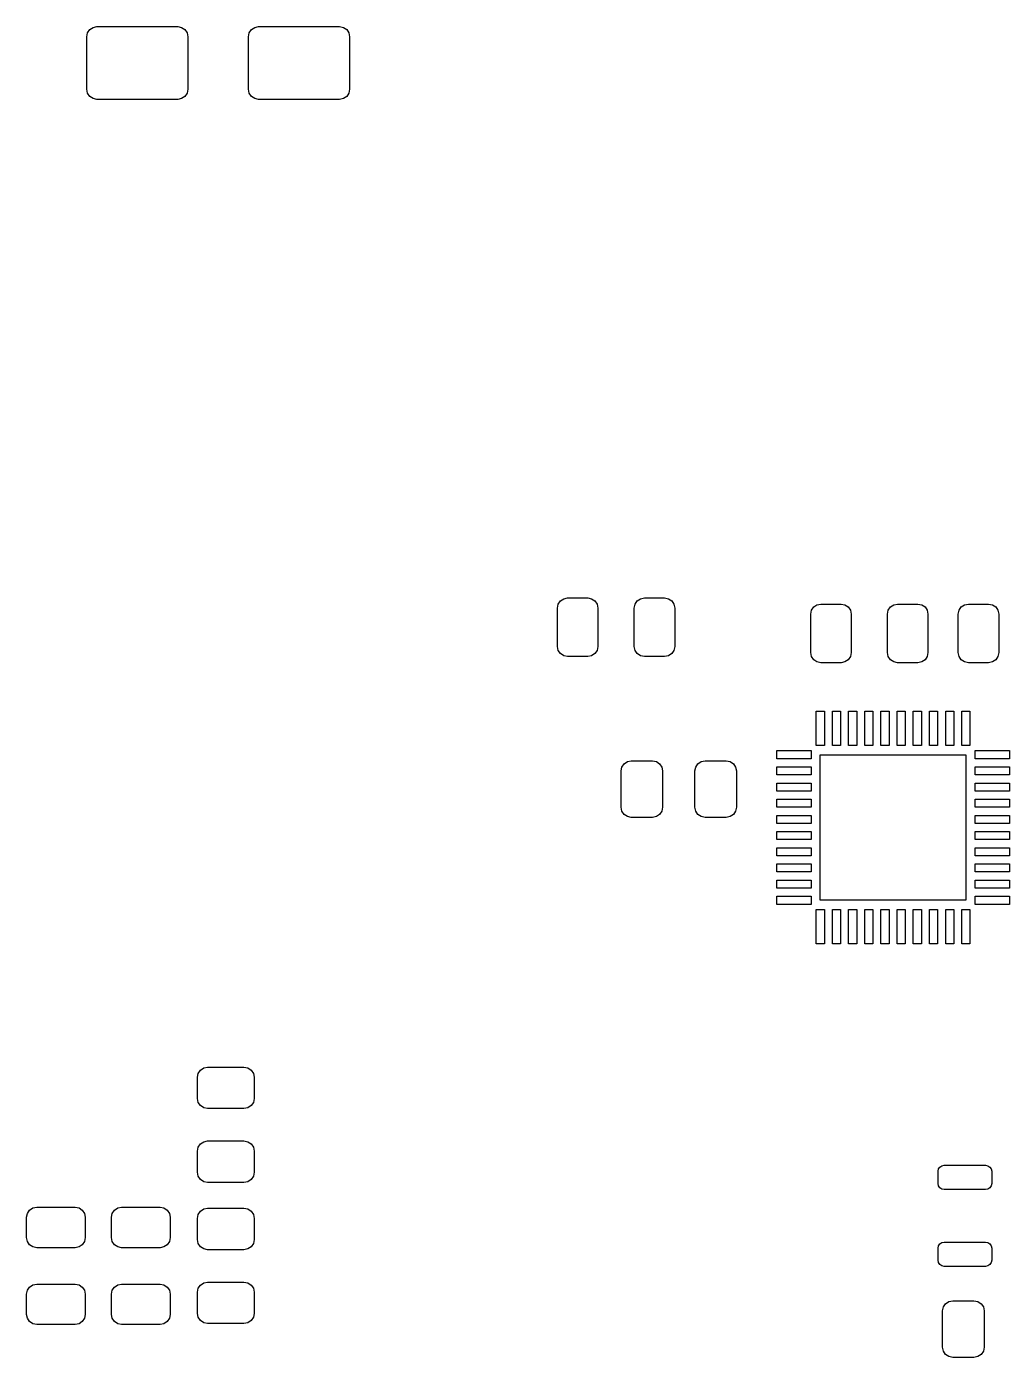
# Model space of a CAD drawing. Extents: x 0.64 to 2.56, y 0.29 to 2.14.
# Drawn here: x 0.645 to 1.601, y 0.738 to 2.033 of the extents above; entities that cross this region are included whole.
import ezdxf

# ---------------------------------------------------------------- set-up
doc = ezdxf.new("R2010")
doc.units = 0
doc.header["$MEASUREMENT"] = 0
doc.layers.add('BLACK', color=7, linetype='CONTINUOUS')

msp = doc.modelspace()

# ---------------------------------------------------------------- linework, layer by layer
at = {"layer": 'BLACK', "linetype": 'CONTINUOUS'}
for p, q in [((0.703248, 2.02362), (0.703997, 2.02739)), ((0.703248, 1.97244), (0.703248, 2.02362)), ((0.703997, 2.02739), (0.706131, 2.03058)), ((0.706131, 2.03058), (0.709324, 2.03272)), ((0.709324, 2.03272), (0.713091, 2.03346)), ((0.713091, 2.03346), (0.791831, 2.03346)), ((0.791831, 2.03346), (0.795597, 2.03272)), ((0.795597, 2.03272), (0.79879, 2.03058)), ((0.79879, 2.03058), (0.800924, 2.02739)), ((0.800924, 2.02739), (0.801673, 2.02362)), ((0.801673, 2.02362), (0.801673, 1.97244)), ((0.860728, 2.02362), (0.861478, 2.02739)), ((0.860728, 1.97244), (0.860728, 2.02362)), ((0.861478, 2.02739), (0.863611, 2.03058)), ((0.863611, 2.03058), (0.866804, 2.03272)), ((0.866804, 2.03272), (0.870571, 2.03346)), ((0.870571, 2.03346), (0.949311, 2.03346)), ((0.949311, 2.03346), (0.953078, 2.03272)), ((0.953078, 2.03272), (0.956271, 2.03058)), ((0.956271, 2.03058), (0.958404, 2.02739)), ((0.958404, 2.02739), (0.959154, 2.02362)), ((0.959154, 2.02362), (0.959154, 1.97244)), ((0.703997, 1.96867), (0.703248, 1.97244)), ((0.801673, 1.97244), (0.800924, 1.96867)), ((0.861478, 1.96867), (0.860728, 1.97244)), ((0.959154, 1.97244), (0.958404, 1.96867)), ((0.706131, 1.96548), (0.703997, 1.96867)), ((0.709324, 1.96335), (0.706131, 1.96548)), ((0.713091, 1.9626), (0.709324, 1.96335)), ((0.791831, 1.9626), (0.713091, 1.9626)), ((0.795597, 1.96335), (0.791831, 1.9626)), ((0.79879, 1.96548), (0.795597, 1.96335)), ((0.800924, 1.96867), (0.79879, 1.96548)), ((0.863611, 1.96548), (0.861478, 1.96867)), ((0.866804, 1.96335), (0.863611, 1.96548)), ((0.870571, 1.9626), (0.866804, 1.96335)), ((0.949311, 1.9626), (0.870571, 1.9626)), ((0.953078, 1.96335), (0.949311, 1.9626)), ((0.956271, 1.96548), (0.953078, 1.96335)), ((0.958404, 1.96867), (0.956271, 1.96548)), ((1.1643, 1.47448), (1.16749, 1.47661)), ((1.16749, 1.47661), (1.17126, 1.47736)), ((1.17126, 1.47736), (1.19094, 1.47736)), ((1.19094, 1.47736), (1.19471, 1.47661)), ((1.19471, 1.47661), (1.1979, 1.47448)), ((1.2391, 1.47448), (1.2423, 1.47661)), ((1.2423, 1.47661), (1.24606, 1.47736)), ((1.24606, 1.47736), (1.26575, 1.47736)), ((1.26575, 1.47736), (1.26951, 1.47661)), ((1.26951, 1.47661), (1.27271, 1.47448)), ((1.16142, 1.46752), (1.16217, 1.47129)), ((1.16142, 1.43012), (1.16142, 1.46752)), ((1.16217, 1.47129), (1.1643, 1.47448)), ((1.1979, 1.47448), (1.20004, 1.47129)), ((1.20004, 1.47129), (1.20079, 1.46752)), ((1.20079, 1.46752), (1.20079, 1.43012)), ((1.23622, 1.46752), (1.23697, 1.47129)), ((1.23622, 1.43012), (1.23622, 1.46752)), ((1.23697, 1.47129), (1.2391, 1.47448)), ((1.27271, 1.47448), (1.27484, 1.47129)), ((1.27484, 1.47129), (1.27559, 1.46752)), ((1.27559, 1.46752), (1.27559, 1.43012)), ((1.40797, 1.46161), (1.40872, 1.46538)), ((1.40872, 1.46538), (1.41086, 1.46857)), ((1.41086, 1.46857), (1.41405, 1.47071)), ((1.41405, 1.47071), (1.41781, 1.47146)), ((1.41781, 1.47146), (1.4375, 1.47146)), ((1.4375, 1.47146), (1.44127, 1.47071)), ((1.44127, 1.47071), (1.44446, 1.46857)), ((1.44446, 1.46857), (1.44659, 1.46538)), ((1.44659, 1.46538), (1.44734, 1.46161)), ((1.48278, 1.46161), (1.48352, 1.46538)), ((1.48352, 1.46538), (1.48566, 1.46857)), ((1.48566, 1.46857), (1.48885, 1.47071)), ((1.48885, 1.47071), (1.49262, 1.47146)), ((1.49262, 1.47146), (1.5123, 1.47146)), ((1.5123, 1.47146), (1.51607, 1.47071)), ((1.51607, 1.47071), (1.51926, 1.46857)), ((1.51926, 1.46857), (1.5214, 1.46538)), ((1.5214, 1.46538), (1.52215, 1.46161)), ((1.55167, 1.46161), (1.55242, 1.46538)), ((1.55242, 1.46538), (1.55456, 1.46857)), ((1.55456, 1.46857), (1.55775, 1.47071)), ((1.55775, 1.47071), (1.56152, 1.47146)), ((1.56152, 1.47146), (1.5812, 1.47146)), ((1.5812, 1.47146), (1.58497, 1.47071)), ((1.58497, 1.47071), (1.58816, 1.46857)), ((1.58816, 1.46857), (1.59029, 1.46538)), ((1.59029, 1.46538), (1.59104, 1.46161)), ((1.40797, 1.42421), (1.40797, 1.46161)), ((1.44734, 1.46161), (1.44734, 1.42421)), ((1.48278, 1.42421), (1.48278, 1.46161)), ((1.52215, 1.46161), (1.52215, 1.42421)), ((1.55167, 1.42421), (1.55167, 1.46161)), ((1.59104, 1.46161), (1.59104, 1.42421)), ((1.16217, 1.42635), (1.16142, 1.43012)), ((1.1643, 1.42316), (1.16217, 1.42635)), ((1.20004, 1.42635), (1.1979, 1.42316)), ((1.20079, 1.43012), (1.20004, 1.42635)), ((1.23697, 1.42635), (1.23622, 1.43012)), ((1.2391, 1.42316), (1.23697, 1.42635)), ((1.27484, 1.42635), (1.27271, 1.42316)), ((1.27559, 1.43012), (1.27484, 1.42635)), ((1.16749, 1.42102), (1.1643, 1.42316)), ((1.17126, 1.42028), (1.16749, 1.42102)), ((1.19094, 1.42028), (1.17126, 1.42028)), ((1.19471, 1.42102), (1.19094, 1.42028)), ((1.1979, 1.42316), (1.19471, 1.42102)), ((1.2423, 1.42102), (1.2391, 1.42316)), ((1.24606, 1.42028), (1.2423, 1.42102)), ((1.26575, 1.42028), (1.24606, 1.42028)), ((1.26951, 1.42102), (1.26575, 1.42028)), ((1.27271, 1.42316), (1.26951, 1.42102)), ((1.40872, 1.42045), (1.40797, 1.42421)), ((1.41086, 1.41725), (1.40872, 1.42045)), ((1.41405, 1.41512), (1.41086, 1.41725)), ((1.41781, 1.41437), (1.41405, 1.41512)), ((1.4375, 1.41437), (1.41781, 1.41437)), ((1.44127, 1.41512), (1.4375, 1.41437)), ((1.44446, 1.41725), (1.44127, 1.41512)), ((1.44659, 1.42045), (1.44446, 1.41725)), ((1.44734, 1.42421), (1.44659, 1.42045)), ((1.48352, 1.42045), (1.48278, 1.42421)), ((1.48566, 1.41725), (1.48352, 1.42045)), ((1.48885, 1.41512), (1.48566, 1.41725)), ((1.49262, 1.41437), (1.48885, 1.41512)), ((1.5123, 1.41437), (1.49262, 1.41437)), ((1.51607, 1.41512), (1.5123, 1.41437)), ((1.51926, 1.41725), (1.51607, 1.41512)), ((1.5214, 1.42045), (1.51926, 1.41725)), ((1.52215, 1.42421), (1.5214, 1.42045)), ((1.55242, 1.42045), (1.55167, 1.42421)), ((1.55456, 1.41725), (1.55242, 1.42045)), ((1.55775, 1.41512), (1.55456, 1.41725)), ((1.56152, 1.41437), (1.55775, 1.41512)), ((1.5812, 1.41437), (1.56152, 1.41437)), ((1.58497, 1.41512), (1.5812, 1.41437)), ((1.58816, 1.41725), (1.58497, 1.41512)), ((1.59029, 1.42045), (1.58816, 1.41725)), ((1.59104, 1.42421), (1.59029, 1.42045)), ((1.41339, 1.33366), (1.41339, 1.36713)), ((1.41339, 1.36713), (1.42126, 1.36713)), ((1.42126, 1.36713), (1.42126, 1.33366)), ((1.42913, 1.33366), (1.42913, 1.36713)), ((1.42913, 1.36713), (1.43701, 1.36713)), ((1.43701, 1.36713), (1.43701, 1.33366)), ((1.44488, 1.33366), (1.44488, 1.36713)), ((1.44488, 1.36713), (1.45276, 1.36713)), ((1.45276, 1.36713), (1.45276, 1.33366)), ((1.46063, 1.33366), (1.46063, 1.36713)), ((1.46063, 1.36713), (1.4685, 1.36713)), ((1.4685, 1.36713), (1.4685, 1.33366)), ((1.47638, 1.33366), (1.47638, 1.36713)), ((1.47638, 1.36713), (1.48425, 1.36713)), ((1.48425, 1.36713), (1.48425, 1.33366)), ((1.49213, 1.33366), (1.49213, 1.36713)), ((1.49213, 1.36713), (1.5, 1.36713)), ((1.5, 1.36713), (1.5, 1.33366)), ((1.50787, 1.33366), (1.50787, 1.36713)), ((1.50787, 1.36713), (1.51575, 1.36713)), ((1.51575, 1.36713), (1.51575, 1.33366)), ((1.52362, 1.33366), (1.52362, 1.36713)), ((1.52362, 1.36713), (1.5315, 1.36713)), ((1.5315, 1.36713), (1.5315, 1.33366)), ((1.53937, 1.33366), (1.53937, 1.36713)), ((1.53937, 1.36713), (1.54724, 1.36713)), ((1.54724, 1.36713), (1.54724, 1.33366)), ((1.55512, 1.33366), (1.55512, 1.36713)), ((1.55512, 1.36713), (1.56299, 1.36713)), ((1.56299, 1.36713), (1.56299, 1.33366)), ((1.375, 1.32087), (1.375, 1.32874)), ((1.375, 1.32874), (1.40846, 1.32874)), ((1.40846, 1.32874), (1.40846, 1.32087)), ((1.42126, 1.33366), (1.41339, 1.33366)), ((1.41732, 1.18307), (1.41732, 1.3248)), ((1.41732, 1.3248), (1.55906, 1.3248)), ((1.43701, 1.33366), (1.42913, 1.33366)), ((1.45276, 1.33366), (1.44488, 1.33366)), ((1.4685, 1.33366), (1.46063, 1.33366)), ((1.48425, 1.33366), (1.47638, 1.33366)), ((1.5, 1.33366), (1.49213, 1.33366)), ((1.51575, 1.33366), (1.50787, 1.33366)), ((1.5315, 1.33366), (1.52362, 1.33366)), ((1.54724, 1.33366), (1.53937, 1.33366)), ((1.56299, 1.33366), (1.55512, 1.33366)), ((1.55906, 1.3248), (1.55906, 1.18307)), ((1.56791, 1.32087), (1.56791, 1.32874)), ((1.56791, 1.32874), (1.60138, 1.32874)), ((1.60138, 1.32874), (1.60138, 1.32087)), ((1.22343, 1.30906), (1.22417, 1.31282)), ((1.22343, 1.27362), (1.22343, 1.30906)), ((1.22417, 1.31282), (1.22631, 1.31601)), ((1.22631, 1.31601), (1.2295, 1.31815)), ((1.2295, 1.31815), (1.23327, 1.3189)), ((1.23327, 1.3189), (1.25394, 1.3189)), ((1.25394, 1.3189), (1.2577, 1.31815)), ((1.2577, 1.31815), (1.2609, 1.31601)), ((1.2609, 1.31601), (1.26303, 1.31282)), ((1.26303, 1.31282), (1.26378, 1.30906)), ((1.26378, 1.30906), (1.26378, 1.27362)), ((1.29528, 1.30906), (1.29602, 1.31282)), ((1.29528, 1.27362), (1.29528, 1.30906)), ((1.29602, 1.31282), (1.29816, 1.31601)), ((1.29816, 1.31601), (1.30135, 1.31815)), ((1.30135, 1.31815), (1.30512, 1.3189)), ((1.30512, 1.3189), (1.32579, 1.3189)), ((1.32579, 1.3189), (1.32955, 1.31815)), ((1.32955, 1.31815), (1.33275, 1.31601)), ((1.33275, 1.31601), (1.33488, 1.31282)), ((1.33488, 1.31282), (1.33563, 1.30906)), ((1.33563, 1.30906), (1.33563, 1.27362)), ((1.40846, 1.32087), (1.375, 1.32087)), ((1.375, 1.30512), (1.375, 1.31299)), ((1.375, 1.31299), (1.40846, 1.31299)), ((1.40846, 1.31299), (1.40846, 1.30512)), ((1.60138, 1.32087), (1.56791, 1.32087)), ((1.56791, 1.30512), (1.56791, 1.31299)), ((1.56791, 1.31299), (1.60138, 1.31299)), ((1.60138, 1.31299), (1.60138, 1.30512)), ((1.40846, 1.30512), (1.375, 1.30512)), ((1.375, 1.28937), (1.375, 1.29724)), ((1.375, 1.29724), (1.40846, 1.29724)), ((1.40846, 1.29724), (1.40846, 1.28937)), ((1.60138, 1.30512), (1.56791, 1.30512)), ((1.56791, 1.28937), (1.56791, 1.29724)), ((1.56791, 1.29724), (1.60138, 1.29724)), ((1.60138, 1.29724), (1.60138, 1.28937)), ((1.40846, 1.28937), (1.375, 1.28937)), ((1.60138, 1.28937), (1.56791, 1.28937)), ((1.22417, 1.26986), (1.22343, 1.27362)), ((1.22631, 1.26666), (1.22417, 1.26986)), ((1.26303, 1.26986), (1.2609, 1.26666)), ((1.26378, 1.27362), (1.26303, 1.26986)), ((1.29602, 1.26986), (1.29528, 1.27362)), ((1.29816, 1.26666), (1.29602, 1.26986)), ((1.33488, 1.26986), (1.33275, 1.26666)), ((1.33563, 1.27362), (1.33488, 1.26986)), ((1.375, 1.27362), (1.375, 1.2815)), ((1.375, 1.2815), (1.40846, 1.2815)), ((1.40846, 1.27362), (1.375, 1.27362)), ((1.40846, 1.2815), (1.40846, 1.27362)), ((1.56791, 1.27362), (1.56791, 1.2815)), ((1.56791, 1.2815), (1.60138, 1.2815)), ((1.60138, 1.27362), (1.56791, 1.27362)), ((1.60138, 1.2815), (1.60138, 1.27362)), ((1.2295, 1.26453), (1.22631, 1.26666)), ((1.23327, 1.26378), (1.2295, 1.26453)), ((1.25394, 1.26378), (1.23327, 1.26378)), ((1.2577, 1.26453), (1.25394, 1.26378)), ((1.2609, 1.26666), (1.2577, 1.26453)), ((1.30135, 1.26453), (1.29816, 1.26666)), ((1.30512, 1.26378), (1.30135, 1.26453)), ((1.32579, 1.26378), (1.30512, 1.26378)), ((1.32955, 1.26453), (1.32579, 1.26378)), ((1.33275, 1.26666), (1.32955, 1.26453)), ((1.375, 1.25787), (1.375, 1.26575)), ((1.375, 1.26575), (1.40846, 1.26575)), ((1.40846, 1.25787), (1.375, 1.25787)), ((1.40846, 1.26575), (1.40846, 1.25787)), ((1.56791, 1.25787), (1.56791, 1.26575)), ((1.56791, 1.26575), (1.60138, 1.26575)), ((1.60138, 1.25787), (1.56791, 1.25787)), ((1.60138, 1.26575), (1.60138, 1.25787)), ((1.375, 1.24213), (1.375, 1.25)), ((1.375, 1.25), (1.40846, 1.25)), ((1.40846, 1.25), (1.40846, 1.24213)), ((1.56791, 1.24213), (1.56791, 1.25)), ((1.56791, 1.25), (1.60138, 1.25)), ((1.60138, 1.25), (1.60138, 1.24213)), ((1.40846, 1.24213), (1.375, 1.24213)), ((1.375, 1.22638), (1.375, 1.23425)), ((1.375, 1.23425), (1.40846, 1.23425)), ((1.40846, 1.23425), (1.40846, 1.22638)), ((1.60138, 1.24213), (1.56791, 1.24213)), ((1.56791, 1.22638), (1.56791, 1.23425)), ((1.56791, 1.23425), (1.60138, 1.23425)), ((1.60138, 1.23425), (1.60138, 1.22638)), ((1.40846, 1.22638), (1.375, 1.22638)), ((1.375, 1.21063), (1.375, 1.2185)), ((1.375, 1.2185), (1.40846, 1.2185)), ((1.40846, 1.2185), (1.40846, 1.21063)), ((1.60138, 1.22638), (1.56791, 1.22638)), ((1.56791, 1.21063), (1.56791, 1.2185)), ((1.56791, 1.2185), (1.60138, 1.2185)), ((1.60138, 1.2185), (1.60138, 1.21063)), ((1.40846, 1.21063), (1.375, 1.21063)), ((1.60138, 1.21063), (1.56791, 1.21063)), ((1.375, 1.19488), (1.375, 1.20276)), ((1.375, 1.20276), (1.40846, 1.20276)), ((1.40846, 1.19488), (1.375, 1.19488)), ((1.40846, 1.20276), (1.40846, 1.19488)), ((1.56791, 1.19488), (1.56791, 1.20276)), ((1.56791, 1.20276), (1.60138, 1.20276)), ((1.60138, 1.19488), (1.56791, 1.19488)), ((1.60138, 1.20276), (1.60138, 1.19488)), ((1.375, 1.17913), (1.375, 1.18701)), ((1.375, 1.18701), (1.40846, 1.18701)), ((1.40846, 1.17913), (1.375, 1.17913)), ((1.40846, 1.18701), (1.40846, 1.17913)), ((1.55906, 1.18307), (1.41732, 1.18307)), ((1.56791, 1.17913), (1.56791, 1.18701)), ((1.56791, 1.18701), (1.60138, 1.18701)), ((1.60138, 1.17913), (1.56791, 1.17913)), ((1.60138, 1.18701), (1.60138, 1.17913)), ((1.41339, 1.14075), (1.41339, 1.17421)), ((1.41339, 1.17421), (1.42126, 1.17421)), ((1.42126, 1.17421), (1.42126, 1.14075)), ((1.42913, 1.14075), (1.42913, 1.17421)), ((1.42913, 1.17421), (1.43701, 1.17421)), ((1.43701, 1.17421), (1.43701, 1.14075)), ((1.44488, 1.14075), (1.44488, 1.17421)), ((1.44488, 1.17421), (1.45276, 1.17421)), ((1.45276, 1.17421), (1.45276, 1.14075)), ((1.46063, 1.14075), (1.46063, 1.17421)), ((1.46063, 1.17421), (1.4685, 1.17421)), ((1.4685, 1.17421), (1.4685, 1.14075)), ((1.47638, 1.14075), (1.47638, 1.17421)), ((1.47638, 1.17421), (1.48425, 1.17421)), ((1.48425, 1.17421), (1.48425, 1.14075)), ((1.49213, 1.14075), (1.49213, 1.17421)), ((1.49213, 1.17421), (1.5, 1.17421)), ((1.5, 1.17421), (1.5, 1.14075)), ((1.50787, 1.14075), (1.50787, 1.17421)), ((1.50787, 1.17421), (1.51575, 1.17421)), ((1.51575, 1.17421), (1.51575, 1.14075)), ((1.52362, 1.14075), (1.52362, 1.17421)), ((1.52362, 1.17421), (1.5315, 1.17421)), ((1.5315, 1.17421), (1.5315, 1.14075)), ((1.53937, 1.14075), (1.53937, 1.17421)), ((1.53937, 1.17421), (1.54724, 1.17421)), ((1.54724, 1.17421), (1.54724, 1.14075)), ((1.55512, 1.14075), (1.55512, 1.17421)), ((1.55512, 1.17421), (1.56299, 1.17421)), ((1.56299, 1.17421), (1.56299, 1.14075)), ((1.42126, 1.14075), (1.41339, 1.14075)), ((1.43701, 1.14075), (1.42913, 1.14075)), ((1.45276, 1.14075), (1.44488, 1.14075)), ((1.4685, 1.14075), (1.46063, 1.14075)), ((1.48425, 1.14075), (1.47638, 1.14075)), ((1.5, 1.14075), (1.49213, 1.14075)), ((1.51575, 1.14075), (1.50787, 1.14075)), ((1.5315, 1.14075), (1.52362, 1.14075)), ((1.54724, 1.14075), (1.53937, 1.14075)), ((1.56299, 1.14075), (1.55512, 1.14075)), ((0.811024, 1.01083), (0.811773, 1.01459)), ((0.811024, 0.990157), (0.811024, 1.01083)), ((0.811773, 1.01459), (0.813906, 1.01779)), ((0.813906, 1.01779), (0.8171, 1.01992)), ((0.8171, 1.01992), (0.820866, 1.02067)), ((0.820866, 1.02067), (0.856299, 1.02067)), ((0.856299, 1.02067), (0.860066, 1.01992)), ((0.860066, 1.01992), (0.863259, 1.01779)), ((0.863259, 1.01779), (0.865393, 1.01459)), ((0.865393, 1.01459), (0.866142, 1.01083)), ((0.866142, 1.01083), (0.866142, 0.990157)), ((0.811773, 0.986391), (0.811024, 0.990157)), ((0.813906, 0.983198), (0.811773, 0.986391)), ((0.865393, 0.986391), (0.863259, 0.983198)), ((0.866142, 0.990157), (0.865393, 0.986391)), ((0.8171, 0.981064), (0.813906, 0.983198)), ((0.820866, 0.980315), (0.8171, 0.981064)), ((0.856299, 0.980315), (0.820866, 0.980315)), ((0.860066, 0.981064), (0.856299, 0.980315)), ((0.863259, 0.983198), (0.860066, 0.981064)), ((0.811773, 0.942743), (0.813906, 0.945936)), ((0.813906, 0.945936), (0.8171, 0.94807)), ((0.8171, 0.94807), (0.820866, 0.948819)), ((0.820866, 0.948819), (0.856299, 0.948819)), ((0.856299, 0.948819), (0.860066, 0.94807)), ((0.860066, 0.94807), (0.863259, 0.945936)), ((0.863259, 0.945936), (0.865393, 0.942743)), ((0.811024, 0.938976), (0.811773, 0.942743)), ((0.811024, 0.918307), (0.811024, 0.938976)), ((0.865393, 0.942743), (0.866142, 0.938976)), ((0.866142, 0.938976), (0.866142, 0.918307)), ((1.53199, 0.919291), (1.53244, 0.921551)), ((1.53244, 0.921551), (1.53372, 0.923467)), ((1.53372, 0.923467), (1.53563, 0.924747)), ((1.53563, 0.924747), (1.53789, 0.925197)), ((1.53789, 0.925197), (1.57825, 0.925197)), ((1.57825, 0.925197), (1.58051, 0.924747)), ((1.58051, 0.924747), (1.58242, 0.923467)), ((1.58242, 0.923467), (1.5837, 0.921551)), ((1.5837, 0.921551), (1.58415, 0.919291)), ((0.811773, 0.914541), (0.811024, 0.918307)), ((0.813906, 0.911347), (0.811773, 0.914541)), ((0.8171, 0.909214), (0.813906, 0.911347)), ((0.820866, 0.908465), (0.8171, 0.909214)), ((0.856299, 0.908465), (0.820866, 0.908465)), ((0.860066, 0.909214), (0.856299, 0.908465)), ((0.863259, 0.911347), (0.860066, 0.909214)), ((0.865393, 0.914541), (0.863259, 0.911347)), ((0.866142, 0.918307), (0.865393, 0.914541)), ((1.53199, 0.90748), (1.53199, 0.919291)), ((1.53244, 0.90522), (1.53199, 0.90748)), ((1.58415, 0.90748), (1.5837, 0.90522)), ((1.58415, 0.919291), (1.58415, 0.90748)), ((1.53372, 0.903304), (1.53244, 0.90522)), ((1.53563, 0.902024), (1.53372, 0.903304)), ((1.53789, 0.901575), (1.53563, 0.902024)), ((1.57825, 0.901575), (1.53789, 0.901575)), ((1.58051, 0.902024), (1.57825, 0.901575)), ((1.58242, 0.903304), (1.58051, 0.902024)), ((1.5837, 0.90522), (1.58242, 0.903304)), ((0.645434, 0.878274), (0.647568, 0.881468)), ((0.647568, 0.881468), (0.650761, 0.883601)), ((0.650761, 0.883601), (0.654528, 0.88435)), ((0.654528, 0.88435), (0.691929, 0.88435)), ((0.691929, 0.88435), (0.695696, 0.883601)), ((0.695696, 0.883601), (0.698889, 0.881468)), ((0.698889, 0.881468), (0.701022, 0.878274)), ((0.728111, 0.878274), (0.730245, 0.881468)), ((0.730245, 0.881468), (0.733438, 0.883601)), ((0.733438, 0.883601), (0.737205, 0.88435)), ((0.737205, 0.88435), (0.774606, 0.88435)), ((0.774606, 0.88435), (0.778373, 0.883601)), ((0.778373, 0.883601), (0.781566, 0.881468)), ((0.781566, 0.881468), (0.7837, 0.878274)), ((0.813906, 0.880483), (0.8171, 0.882617)), ((0.8171, 0.882617), (0.820866, 0.883366)), ((0.820866, 0.883366), (0.856299, 0.883366)), ((0.856299, 0.883366), (0.860066, 0.882617)), ((0.860066, 0.882617), (0.863259, 0.880483)), ((0.644685, 0.874508), (0.645434, 0.878274)), ((0.644685, 0.854823), (0.644685, 0.874508)), ((0.701022, 0.878274), (0.701772, 0.874508)), ((0.701772, 0.874508), (0.701772, 0.854823)), ((0.727362, 0.874508), (0.728111, 0.878274)), ((0.727362, 0.854823), (0.727362, 0.874508)), ((0.7837, 0.878274), (0.784449, 0.874508)), ((0.784449, 0.874508), (0.784449, 0.854823)), ((0.811024, 0.873524), (0.811773, 0.87729)), ((0.811024, 0.852854), (0.811024, 0.873524)), ((0.811773, 0.87729), (0.813906, 0.880483)), ((0.863259, 0.880483), (0.865393, 0.87729)), ((0.865393, 0.87729), (0.866142, 0.873524)), ((0.866142, 0.873524), (0.866142, 0.852854)), ((0.645434, 0.851056), (0.644685, 0.854823)), ((0.647568, 0.847863), (0.645434, 0.851056)), ((0.650761, 0.84573), (0.647568, 0.847863)), ((0.654528, 0.84498), (0.650761, 0.84573)), ((0.691929, 0.84498), (0.654528, 0.84498)), ((0.695696, 0.84573), (0.691929, 0.84498)), ((0.698889, 0.847863), (0.695696, 0.84573)), ((0.701022, 0.851056), (0.698889, 0.847863)), ((0.701772, 0.854823), (0.701022, 0.851056)), ((0.728111, 0.851056), (0.727362, 0.854823)), ((0.730245, 0.847863), (0.728111, 0.851056)), ((0.733438, 0.84573), (0.730245, 0.847863)), ((0.737205, 0.84498), (0.733438, 0.84573)), ((0.774606, 0.84498), (0.737205, 0.84498)), ((0.778373, 0.84573), (0.774606, 0.84498)), ((0.781566, 0.847863), (0.778373, 0.84573)), ((0.7837, 0.851056), (0.781566, 0.847863)), ((0.784449, 0.854823), (0.7837, 0.851056)), ((0.811773, 0.849088), (0.811024, 0.852854)), ((0.813906, 0.845895), (0.811773, 0.849088)), ((0.8171, 0.843761), (0.813906, 0.845895)), ((0.820866, 0.843012), (0.8171, 0.843761)), ((0.856299, 0.843012), (0.820866, 0.843012)), ((0.860066, 0.843761), (0.856299, 0.843012)), ((0.863259, 0.845895), (0.860066, 0.843761)), ((0.865393, 0.849088), (0.863259, 0.845895)), ((0.866142, 0.852854), (0.865393, 0.849088)), ((1.53199, 0.844488), (1.53244, 0.846748)), ((1.53199, 0.832677), (1.53199, 0.844488)), ((1.53244, 0.846748), (1.53372, 0.848664)), ((1.53372, 0.848664), (1.53563, 0.849944)), ((1.53563, 0.849944), (1.53789, 0.850394)), ((1.53789, 0.850394), (1.57825, 0.850394)), ((1.57825, 0.850394), (1.58051, 0.849944)), ((1.58051, 0.849944), (1.58242, 0.848664)), ((1.58242, 0.848664), (1.5837, 0.846748)), ((1.5837, 0.846748), (1.58415, 0.844488)), ((1.58415, 0.844488), (1.58415, 0.832677)), ((1.53244, 0.830417), (1.53199, 0.832677)), ((1.53372, 0.828501), (1.53244, 0.830417)), ((1.5837, 0.830417), (1.58242, 0.828501)), ((1.58415, 0.832677), (1.5837, 0.830417)), ((1.53563, 0.827221), (1.53372, 0.828501)), ((1.53789, 0.826772), (1.53563, 0.827221)), ((1.57825, 0.826772), (1.53789, 0.826772)), ((1.58051, 0.827221), (1.57825, 0.826772)), ((1.58242, 0.828501), (1.58051, 0.827221)), ((0.644685, 0.799705), (0.645434, 0.803471)), ((0.645434, 0.803471), (0.647568, 0.806664)), ((0.647568, 0.806664), (0.650761, 0.808798)), ((0.650761, 0.808798), (0.654528, 0.809547)), ((0.654528, 0.809547), (0.691929, 0.809547)), ((0.691929, 0.809547), (0.695696, 0.808798)), ((0.695696, 0.808798), (0.698889, 0.806664)), ((0.698889, 0.806664), (0.701022, 0.803471)), ((0.701022, 0.803471), (0.701772, 0.799705)), ((0.727362, 0.799705), (0.728111, 0.803471)), ((0.728111, 0.803471), (0.730245, 0.806664)), ((0.730245, 0.806664), (0.733438, 0.808798)), ((0.733438, 0.808798), (0.737205, 0.809547)), ((0.737205, 0.809547), (0.774606, 0.809547)), ((0.774606, 0.809547), (0.778373, 0.808798)), ((0.778373, 0.808798), (0.781566, 0.806664)), ((0.781566, 0.806664), (0.7837, 0.803471)), ((0.7837, 0.803471), (0.784449, 0.799705)), ((0.811024, 0.801673), (0.811773, 0.80544)), ((0.811773, 0.80544), (0.813906, 0.808633)), ((0.813906, 0.808633), (0.8171, 0.810767)), ((0.8171, 0.810767), (0.820866, 0.811516)), ((0.820866, 0.811516), (0.856299, 0.811516)), ((0.856299, 0.811516), (0.860066, 0.810767)), ((0.860066, 0.810767), (0.863259, 0.808633)), ((0.863259, 0.808633), (0.865393, 0.80544)), ((0.865393, 0.80544), (0.866142, 0.801673)), ((0.644685, 0.78002), (0.644685, 0.799705)), ((0.701772, 0.799705), (0.701772, 0.78002)), ((0.727362, 0.78002), (0.727362, 0.799705)), ((0.784449, 0.799705), (0.784449, 0.78002)), ((0.811024, 0.781004), (0.811024, 0.801673)), ((0.866142, 0.801673), (0.866142, 0.781004)), ((1.53717, 0.787231), (1.5393, 0.790424)), ((1.5393, 0.790424), (1.54249, 0.792558)), ((1.54249, 0.792558), (1.54626, 0.793307)), ((1.54626, 0.793307), (1.56693, 0.793307)), ((1.56693, 0.793307), (1.5707, 0.792558)), ((1.5707, 0.792558), (1.57389, 0.790424)), ((1.57389, 0.790424), (1.57602, 0.787231)), ((0.645434, 0.776253), (0.644685, 0.78002)), ((0.701772, 0.78002), (0.701022, 0.776253)), ((0.728111, 0.776253), (0.727362, 0.78002)), ((0.784449, 0.78002), (0.7837, 0.776253)), ((0.811773, 0.777237), (0.811024, 0.781004)), ((0.813906, 0.774044), (0.811773, 0.777237)), ((0.865393, 0.777237), (0.863259, 0.774044)), ((0.866142, 0.781004), (0.865393, 0.777237)), ((1.53642, 0.783465), (1.53717, 0.787231)), ((1.53642, 0.748031), (1.53642, 0.783465)), ((1.57602, 0.787231), (1.57677, 0.783465)), ((1.57677, 0.783465), (1.57677, 0.748031)), ((0.647568, 0.77306), (0.645434, 0.776253)), ((0.650761, 0.770926), (0.647568, 0.77306)), ((0.654528, 0.770177), (0.650761, 0.770926)), ((0.691929, 0.770177), (0.654528, 0.770177)), ((0.695696, 0.770926), (0.691929, 0.770177)), ((0.698889, 0.77306), (0.695696, 0.770926)), ((0.701022, 0.776253), (0.698889, 0.77306)), ((0.730245, 0.77306), (0.728111, 0.776253)), ((0.733438, 0.770926), (0.730245, 0.77306)), ((0.737205, 0.770177), (0.733438, 0.770926)), ((0.774606, 0.770177), (0.737205, 0.770177)), ((0.778373, 0.770926), (0.774606, 0.770177)), ((0.781566, 0.77306), (0.778373, 0.770926)), ((0.7837, 0.776253), (0.781566, 0.77306)), ((0.8171, 0.771911), (0.813906, 0.774044)), ((0.820866, 0.771161), (0.8171, 0.771911)), ((0.856299, 0.771161), (0.820866, 0.771161)), ((0.860066, 0.771911), (0.856299, 0.771161)), ((0.863259, 0.774044), (0.860066, 0.771911)), ((1.53717, 0.744265), (1.53642, 0.748031)), ((1.5393, 0.741072), (1.53717, 0.744265)), ((1.54249, 0.738938), (1.5393, 0.741072)), ((1.54626, 0.738189), (1.54249, 0.738938)), ((1.5707, 0.738938), (1.56693, 0.738189)), ((1.57389, 0.741072), (1.5707, 0.738938)), ((1.57602, 0.744265), (1.57389, 0.741072)), ((1.57677, 0.748031), (1.57602, 0.744265)), ((1.56693, 0.738189), (1.54626, 0.738189))]:
    msp.add_line(p, q, dxfattribs=at)

doc.saveas('drawing.dxf')
